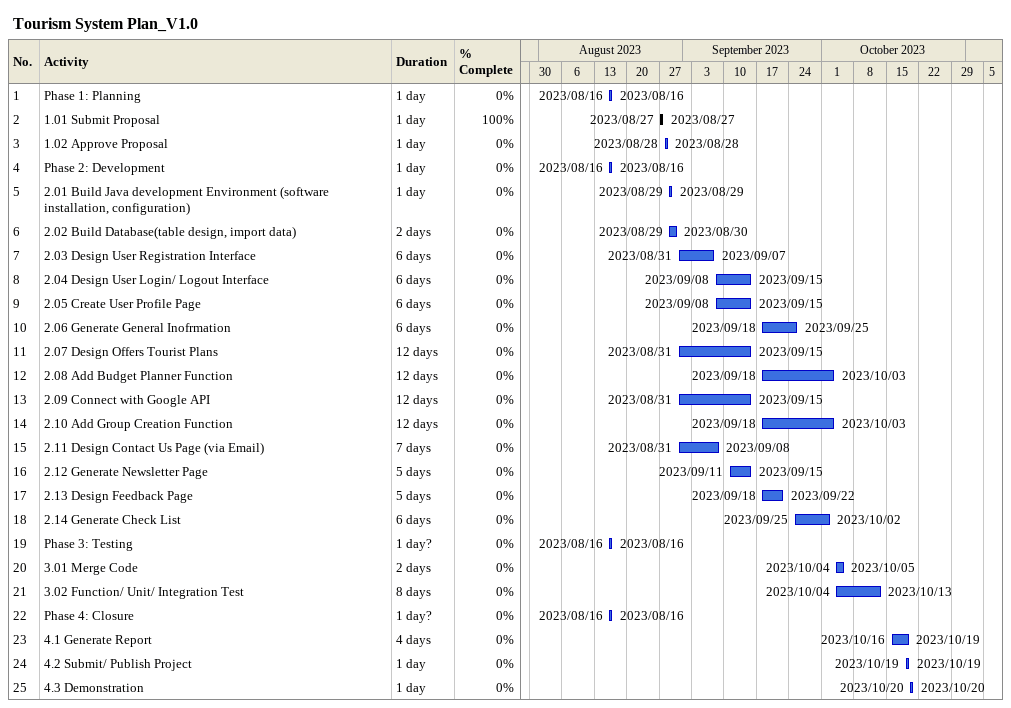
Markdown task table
Tourism System Plan_V1.0

| ID | Task | Duration | Start | Finish | % complete |
|---|---|---|---|---|---|
| 1 | Phase 1: Planning | 1d | 2023-08-16 | 2023-08-16 | 0 |
| 2 | 1.01 Submit Proposal | 1d | 2023-08-27 | 2023-08-27 | 100 |
| 3 | 1.02 Approve Proposal | 1d | 2023-08-28 | 2023-08-28 | 0 |
| 4 | Phase 2: Development | 1d | 2023-08-16 | 2023-08-16 | 0 |
| 5 | 2.01 Build Java development Environment (software installation, configuration) | 1d | 2023-08-29 | 2023-08-29 | 0 |
| 6 | 2.02 Build Database(table design, import data) | 2d | 2023-08-29 | 2023-08-30 | 0 |
| 7 | 2.03 Design User Registration Interface | 6d | 2023-08-31 | 2023-09-07 | 0 |
| 8 | 2.04 Design User Login/ Logout Interface | 6d | 2023-09-08 | 2023-09-15 | 0 |
| 9 | 2.05 Create User Profile Page | 6d | 2023-09-08 | 2023-09-15 | 0 |
| 10 | 2.06 Generate General Inofrmation | 6d | 2023-09-18 | 2023-09-25 | 0 |
| 11 | 2.07 Design Offers Tourist Plans | 12d | 2023-08-31 | 2023-09-15 | 0 |
| 12 | 2.08 Add Budget Planner Function | 12d | 2023-09-18 | 2023-10-03 | 0 |
| 13 | 2.09 Connect with Google API | 12d | 2023-08-31 | 2023-09-15 | 0 |
| 14 | 2.10 Add Group Creation Function | 12d | 2023-09-18 | 2023-10-03 | 0 |
| 15 | 2.11 Design Contact Us Page (via Email) | 7d | 2023-08-31 | 2023-09-08 | 0 |
| 16 | 2.12 Generate Newsletter Page | 5d | 2023-09-11 | 2023-09-15 | 0 |
| 17 | 2.13 Design Feedback Page | 5d | 2023-09-18 | 2023-09-22 | 0 |
| 18 | 2.14 Generate Check List | 6d | 2023-09-25 | 2023-10-02 | 0 |
| 19 | Phase 3: Testing | 1d? | 2023-08-16 | 2023-08-16 | 0 |
| 20 | 3.01 Merge Code | 2d | 2023-10-04 | 2023-10-05 | 0 |
| 21 | 3.02 Function/ Unit/ Integration Test | 8d | 2023-10-04 | 2023-10-13 | 0 |
| 22 | Phase 4: Closure | 1d? | 2023-08-16 | 2023-08-16 | 0 |
| 23 | 4.1 Generate Report | 4d | 2023-10-16 | 2023-10-19 | 0 |
| 24 | 4.2 Submit/ Publish Project | 1d | 2023-10-19 | 2023-10-19 | 0 |
| 25 | 4.3 Demonstration | 1d | 2023-10-20 | 2023-10-20 | 0 |
